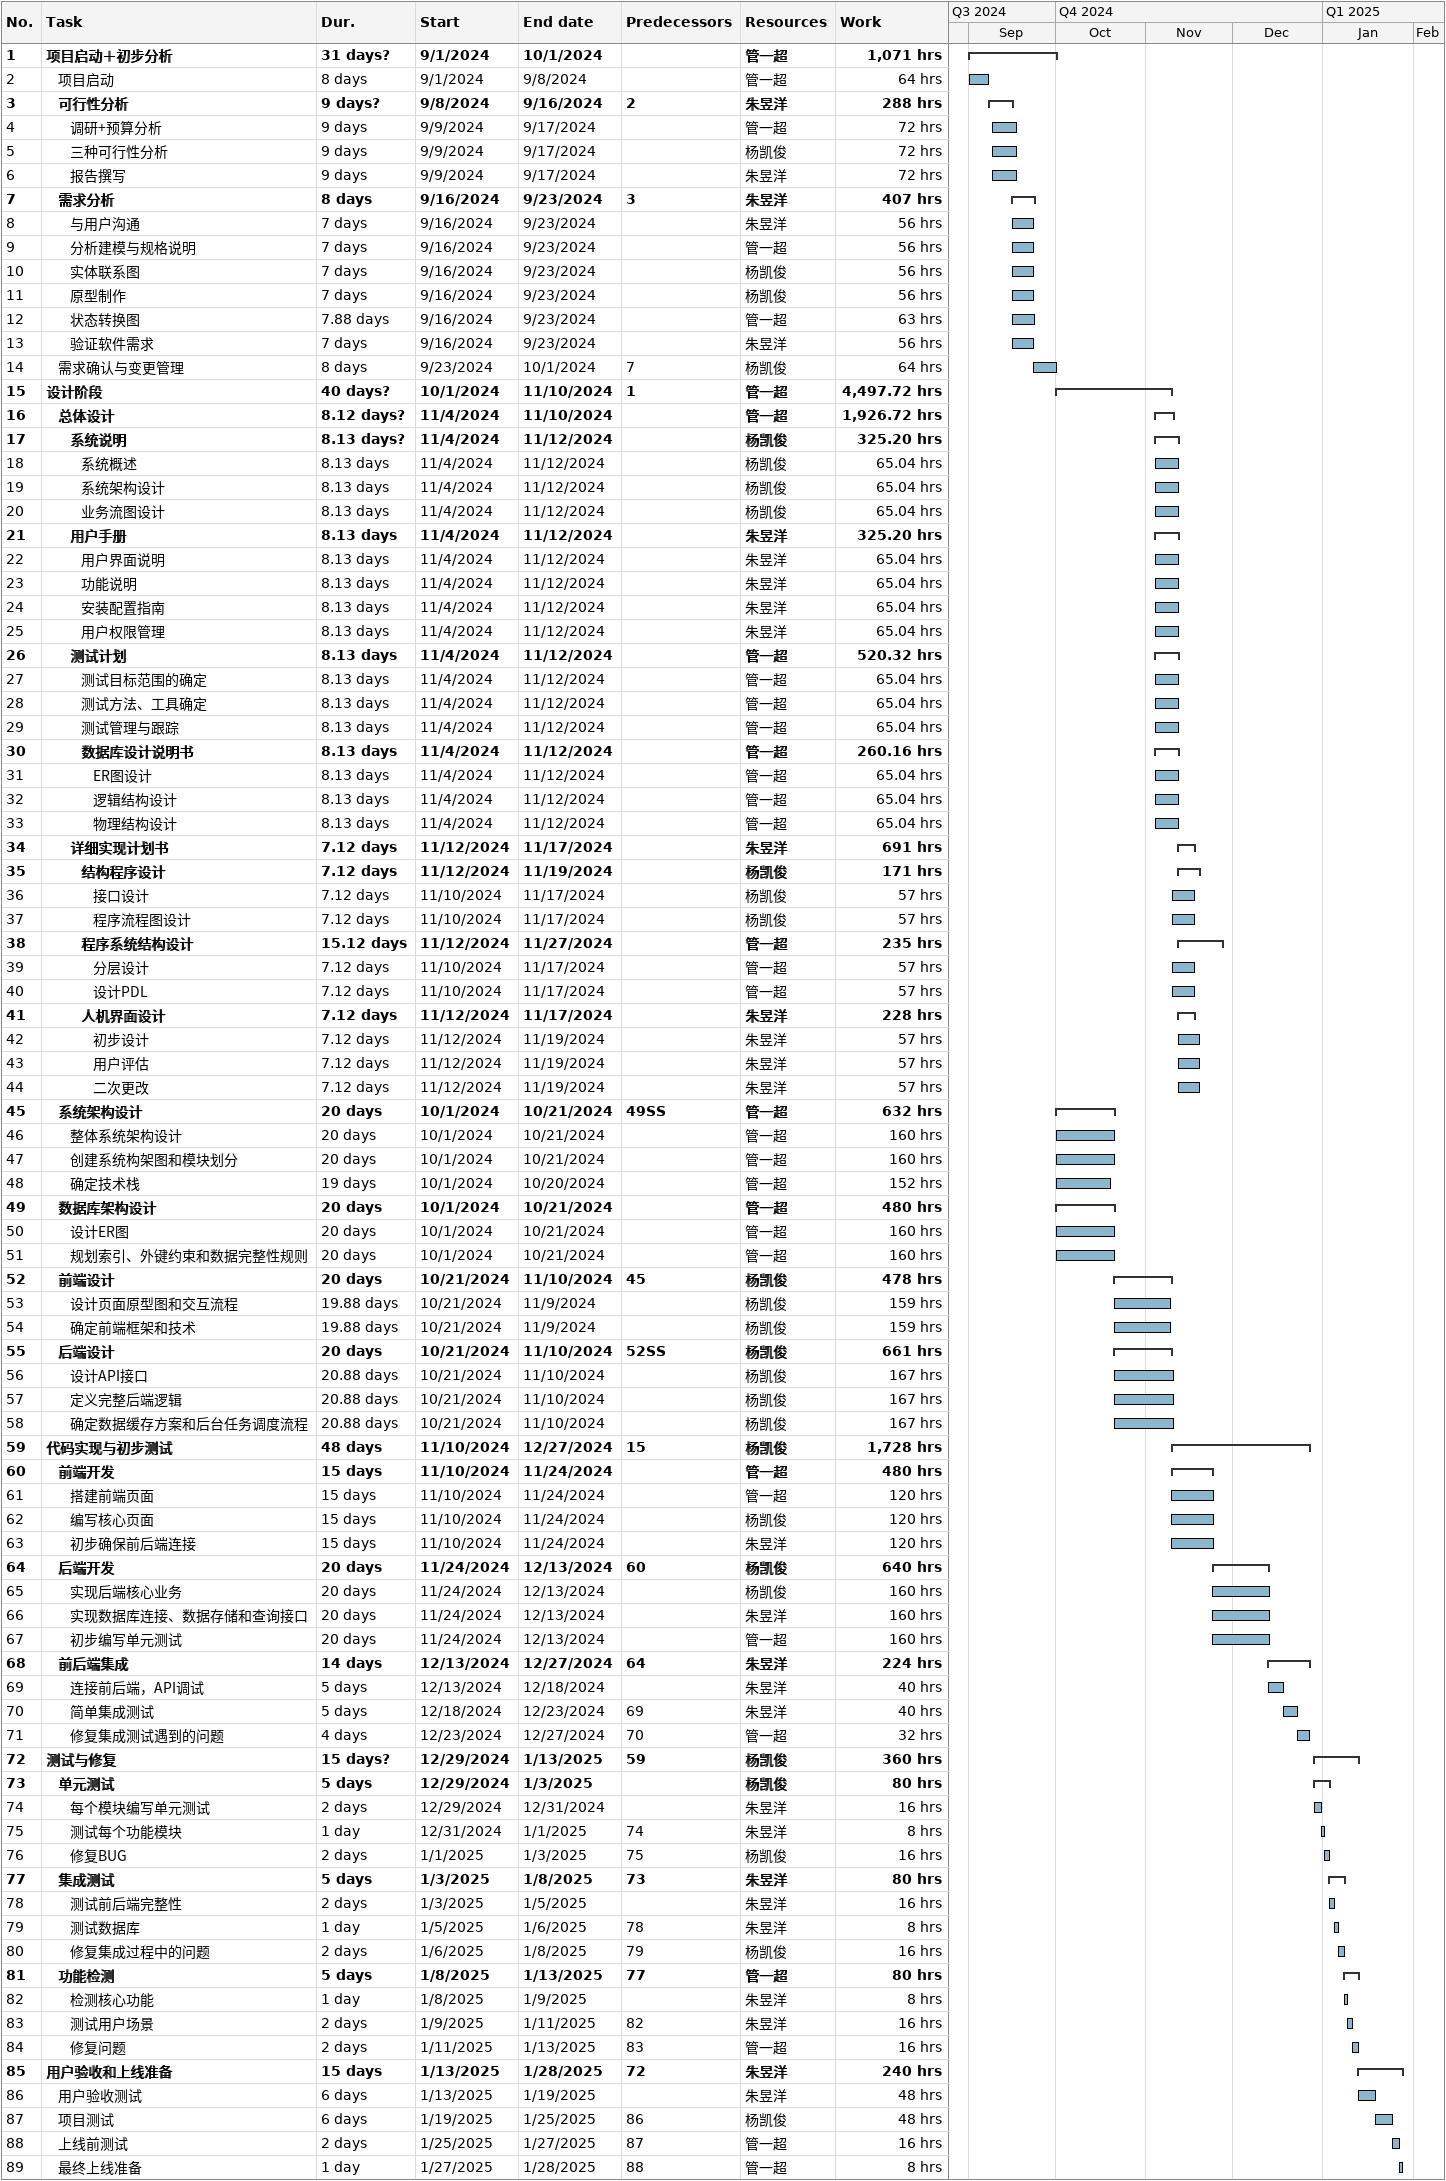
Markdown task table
| ID | Level | Task | Duration | Start | Finish | Predecessors | Resources | Work (h) |
|---|---|---|---|---|---|---|---|---|
| 1 | 1 | **项目启动＋初步分析** | 31d? | 2024-09-01 | 2024-10-01 |  | 管一超 | 1071 |
| 2 | 2 | 项目启动 | 8d | 2024-09-01 | 2024-09-08 |  | 管一超 | 64 |
| 3 | 2 | **可行性分析** | 9d? | 2024-09-08 | 2024-09-16 | 2 | 朱昱洋 | 288 |
| 4 | 3 | 调研+预算分析 | 9d | 2024-09-09 | 2024-09-17 |  | 管一超 | 72 |
| 5 | 3 | 三种可行性分析 | 9d | 2024-09-09 | 2024-09-17 |  | 杨凯俊 | 72 |
| 6 | 3 | 报告撰写 | 9d | 2024-09-09 | 2024-09-17 |  | 朱昱洋 | 72 |
| 7 | 2 | **需求分析** | 8d | 2024-09-16 | 2024-09-23 | 3 | 朱昱洋 | 407 |
| 8 | 3 | 与用户沟通 | 7d | 2024-09-16 | 2024-09-23 |  | 朱昱洋 | 56 |
| 9 | 3 | 分析建模与规格说明 | 7d | 2024-09-16 | 2024-09-23 |  | 管一超 | 56 |
| 10 | 3 | 实体联系图 | 7d | 2024-09-16 | 2024-09-23 |  | 杨凯俊 | 56 |
| 11 | 3 | 原型制作 | 7d | 2024-09-16 | 2024-09-23 |  | 杨凯俊 | 56 |
| 12 | 3 | 状态转换图 | 7.88d | 2024-09-16 | 2024-09-23 |  | 管一超 | 63 |
| 13 | 3 | 验证软件需求 | 7d | 2024-09-16 | 2024-09-23 |  | 朱昱洋 | 56 |
| 14 | 2 | 需求确认与变更管理 | 8d | 2024-09-23 | 2024-10-01 | 7 | 杨凯俊 | 64 |
| 15 | 1 | **设计阶段** | 40d? | 2024-10-01 | 2024-11-10 | 1 | 管一超 | 4497.72 |
| 16 | 2 | **总体设计** | 8.12d? | 2024-11-04 | 2024-11-10 |  | 管一超 | 1926.72 |
| 17 | 3 | **系统说明** | 8.13d? | 2024-11-04 | 2024-11-12 |  | 杨凯俊 | 325.20 |
| 18 | 4 | 系统概述 | 8.13d | 2024-11-04 | 2024-11-12 |  | 杨凯俊 | 65.04 |
| 19 | 4 | 系统架构设计 | 8.13d | 2024-11-04 | 2024-11-12 |  | 杨凯俊 | 65.04 |
| 20 | 4 | 业务流图设计 | 8.13d | 2024-11-04 | 2024-11-12 |  | 杨凯俊 | 65.04 |
| 21 | 3 | **用户手册** | 8.13d | 2024-11-04 | 2024-11-12 |  | 朱昱洋 | 325.20 |
| 22 | 4 | 用户界面说明 | 8.13d | 2024-11-04 | 2024-11-12 |  | 朱昱洋 | 65.04 |
| 23 | 4 | 功能说明 | 8.13d | 2024-11-04 | 2024-11-12 |  | 朱昱洋 | 65.04 |
| 24 | 4 | 安装配置指南 | 8.13d | 2024-11-04 | 2024-11-12 |  | 朱昱洋 | 65.04 |
| 25 | 4 | 用户权限管理 | 8.13d | 2024-11-04 | 2024-11-12 |  | 朱昱洋 | 65.04 |
| 26 | 3 | **测试计划** | 8.13d | 2024-11-04 | 2024-11-12 |  | 管一超 | 520.32 |
| 27 | 4 | 测试目标范围的确定 | 8.13d | 2024-11-04 | 2024-11-12 |  | 管一超 | 65.04 |
| 28 | 4 | 测试方法、工具确定 | 8.13d | 2024-11-04 | 2024-11-12 |  | 管一超 | 65.04 |
| 29 | 4 | 测试管理与跟踪 | 8.13d | 2024-11-04 | 2024-11-12 |  | 管一超 | 65.04 |
| 30 | 4 | **数据库设计说明书** | 8.13d | 2024-11-04 | 2024-11-12 |  | 管一超 | 260.16 |
| 31 | 5 | ER图设计 | 8.13d | 2024-11-04 | 2024-11-12 |  | 管一超 | 65.04 |
| 32 | 5 | 逻辑结构设计 | 8.13d | 2024-11-04 | 2024-11-12 |  | 管一超 | 65.04 |
| 33 | 5 | 物理结构设计 | 8.13d | 2024-11-04 | 2024-11-12 |  | 管一超 | 65.04 |
| 34 | 3 | **详细实现计划书** | 7.12d | 2024-11-12 | 2024-11-17 |  | 朱昱洋 | 691 |
| 35 | 4 | **结构程序设计** | 7.12d | 2024-11-12 | 2024-11-19 |  | 杨凯俊 | 171 |
| 36 | 5 | 接口设计 | 7.12d | 2024-11-10 | 2024-11-17 |  | 杨凯俊 | 57 |
| 37 | 5 | 程序流程图设计 | 7.12d | 2024-11-10 | 2024-11-17 |  | 杨凯俊 | 57 |
| 38 | 4 | **程序系统结构设计** | 15.12d | 2024-11-12 | 2024-11-27 |  | 管一超 | 235 |
| 39 | 5 | 分层设计 | 7.12d | 2024-11-10 | 2024-11-17 |  | 管一超 | 57 |
| 40 | 5 | 设计PDL | 7.12d | 2024-11-10 | 2024-11-17 |  | 管一超 | 57 |
| 41 | 4 | **人机界面设计** | 7.12d | 2024-11-12 | 2024-11-17 |  | 朱昱洋 | 228 |
| 42 | 5 | 初步设计 | 7.12d | 2024-11-12 | 2024-11-19 |  | 朱昱洋 | 57 |
| 43 | 5 | 用户评估 | 7.12d | 2024-11-12 | 2024-11-19 |  | 朱昱洋 | 57 |
| 44 | 5 | 二次更改 | 7.12d | 2024-11-12 | 2024-11-19 |  | 朱昱洋 | 57 |
| 45 | 2 | **系统架构设计** | 20d | 2024-10-01 | 2024-10-21 | 49SS | 管一超 | 632 |
| 46 | 3 | 整体系统架构设计 | 20d | 2024-10-01 | 2024-10-21 |  | 管一超 | 160 |
| 47 | 3 | 创建系统构架图和模块划分 | 20d | 2024-10-01 | 2024-10-21 |  | 管一超 | 160 |
| 48 | 3 | 确定技术栈 | 19d | 2024-10-01 | 2024-10-20 |  | 管一超 | 152 |
| 49 | 2 | **数据库架构设计** | 20d | 2024-10-01 | 2024-10-21 |  | 管一超 | 480 |
| 50 | 3 | 设计ER图 | 20d | 2024-10-01 | 2024-10-21 |  | 管一超 | 160 |
| 51 | 3 | 规划索引、外键约束和数据完整性规则 | 20d | 2024-10-01 | 2024-10-21 |  | 管一超 | 160 |
| 52 | 2 | **前端设计** | 20d | 2024-10-21 | 2024-11-10 | 45 | 杨凯俊 | 478 |
| 53 | 3 | 设计页面原型图和交互流程 | 19.88d | 2024-10-21 | 2024-11-09 |  | 杨凯俊 | 159 |
| 54 | 3 | 确定前端框架和技术 | 19.88d | 2024-10-21 | 2024-11-09 |  | 杨凯俊 | 159 |
| 55 | 2 | **后端设计** | 20d | 2024-10-21 | 2024-11-10 | 52SS | 杨凯俊 | 661 |
| 56 | 3 | 设计API接口 | 20.88d | 2024-10-21 | 2024-11-10 |  | 杨凯俊 | 167 |
| 57 | 3 | 定义完整后端逻辑 | 20.88d | 2024-10-21 | 2024-11-10 |  | 杨凯俊 | 167 |
| 58 | 3 | 确定数据缓存方案和后台任务调度流程 | 20.88d | 2024-10-21 | 2024-11-10 |  | 杨凯俊 | 167 |
| 59 | 1 | **代码实现与初步测试** | 48d | 2024-11-10 | 2024-12-27 | 15 | 杨凯俊 | 1728 |
| 60 | 2 | **前端开发** | 15d | 2024-11-10 | 2024-11-24 |  | 管一超 | 480 |
| 61 | 3 | 搭建前端页面 | 15d | 2024-11-10 | 2024-11-24 |  | 管一超 | 120 |
| 62 | 3 | 编写核心页面 | 15d | 2024-11-10 | 2024-11-24 |  | 杨凯俊 | 120 |
| 63 | 3 | 初步确保前后端连接 | 15d | 2024-11-10 | 2024-11-24 |  | 朱昱洋 | 120 |
| 64 | 2 | **后端开发** | 20d | 2024-11-24 | 2024-12-13 | 60 | 杨凯俊 | 640 |
| 65 | 3 | 实现后端核心业务 | 20d | 2024-11-24 | 2024-12-13 |  | 杨凯俊 | 160 |
| 66 | 3 | 实现数据库连接、数据存储和查询接口 | 20d | 2024-11-24 | 2024-12-13 |  | 朱昱洋 | 160 |
| 67 | 3 | 初步编写单元测试 | 20d | 2024-11-24 | 2024-12-13 |  | 管一超 | 160 |
| 68 | 2 | **前后端集成** | 14d | 2024-12-13 | 2024-12-27 | 64 | 朱昱洋 | 224 |
| 69 | 3 | 连接前后端，API调试 | 5d | 2024-12-13 | 2024-12-18 |  | 朱昱洋 | 40 |
| 70 | 3 | 简单集成测试 | 5d | 2024-12-18 | 2024-12-23 | 69 | 朱昱洋 | 40 |
| 71 | 3 | 修复集成测试遇到的问题 | 4d | 2024-12-23 | 2024-12-27 | 70 | 管一超 | 32 |
| 72 | 1 | **测试与修复** | 15d? | 2024-12-29 | 2025-01-13 | 59 | 杨凯俊 | 360 |
| 73 | 2 | **单元测试** | 5d | 2024-12-29 | 2025-01-03 |  | 杨凯俊 | 80 |
| 74 | 3 | 每个模块编写单元测试 | 2d | 2024-12-29 | 2024-12-31 |  | 朱昱洋 | 16 |
| 75 | 3 | 测试每个功能模块 | 1d | 2024-12-31 | 2025-01-01 | 74 | 朱昱洋 | 8 |
| 76 | 3 | 修复BUG | 2d | 2025-01-01 | 2025-01-03 | 75 | 杨凯俊 | 16 |
| 77 | 2 | **集成测试** | 5d | 2025-01-03 | 2025-01-08 | 73 | 朱昱洋 | 80 |
| 78 | 3 | 测试前后端完整性 | 2d | 2025-01-03 | 2025-01-05 |  | 朱昱洋 | 16 |
| 79 | 3 | 测试数据库 | 1d | 2025-01-05 | 2025-01-06 | 78 | 朱昱洋 | 8 |
| 80 | 3 | 修复集成过程中的问题 | 2d | 2025-01-06 | 2025-01-08 | 79 | 杨凯俊 | 16 |
| 81 | 2 | **功能检测** | 5d | 2025-01-08 | 2025-01-13 | 77 | 管一超 | 80 |
| 82 | 3 | 检测核心功能 | 1d | 2025-01-08 | 2025-01-09 |  | 朱昱洋 | 8 |
| 83 | 3 | 测试用户场景 | 2d | 2025-01-09 | 2025-01-11 | 82 | 朱昱洋 | 16 |
| 84 | 3 | 修复问题 | 2d | 2025-01-11 | 2025-01-13 | 83 | 管一超 | 16 |
| 85 | 1 | **用户验收和上线准备** | 15d | 2025-01-13 | 2025-01-28 | 72 | 朱昱洋 | 240 |
| 86 | 2 | 用户验收测试 | 6d | 2025-01-13 | 2025-01-19 |  | 朱昱洋 | 48 |
| 87 | 2 | 项目测试 | 6d | 2025-01-19 | 2025-01-25 | 86 | 杨凯俊 | 48 |
| 88 | 2 | 上线前测试 | 2d | 2025-01-25 | 2025-01-27 | 87 | 管一超 | 16 |
| 89 | 2 | 最终上线准备 | 1d | 2025-01-27 | 2025-01-28 | 88 | 管一超 | 8 |
